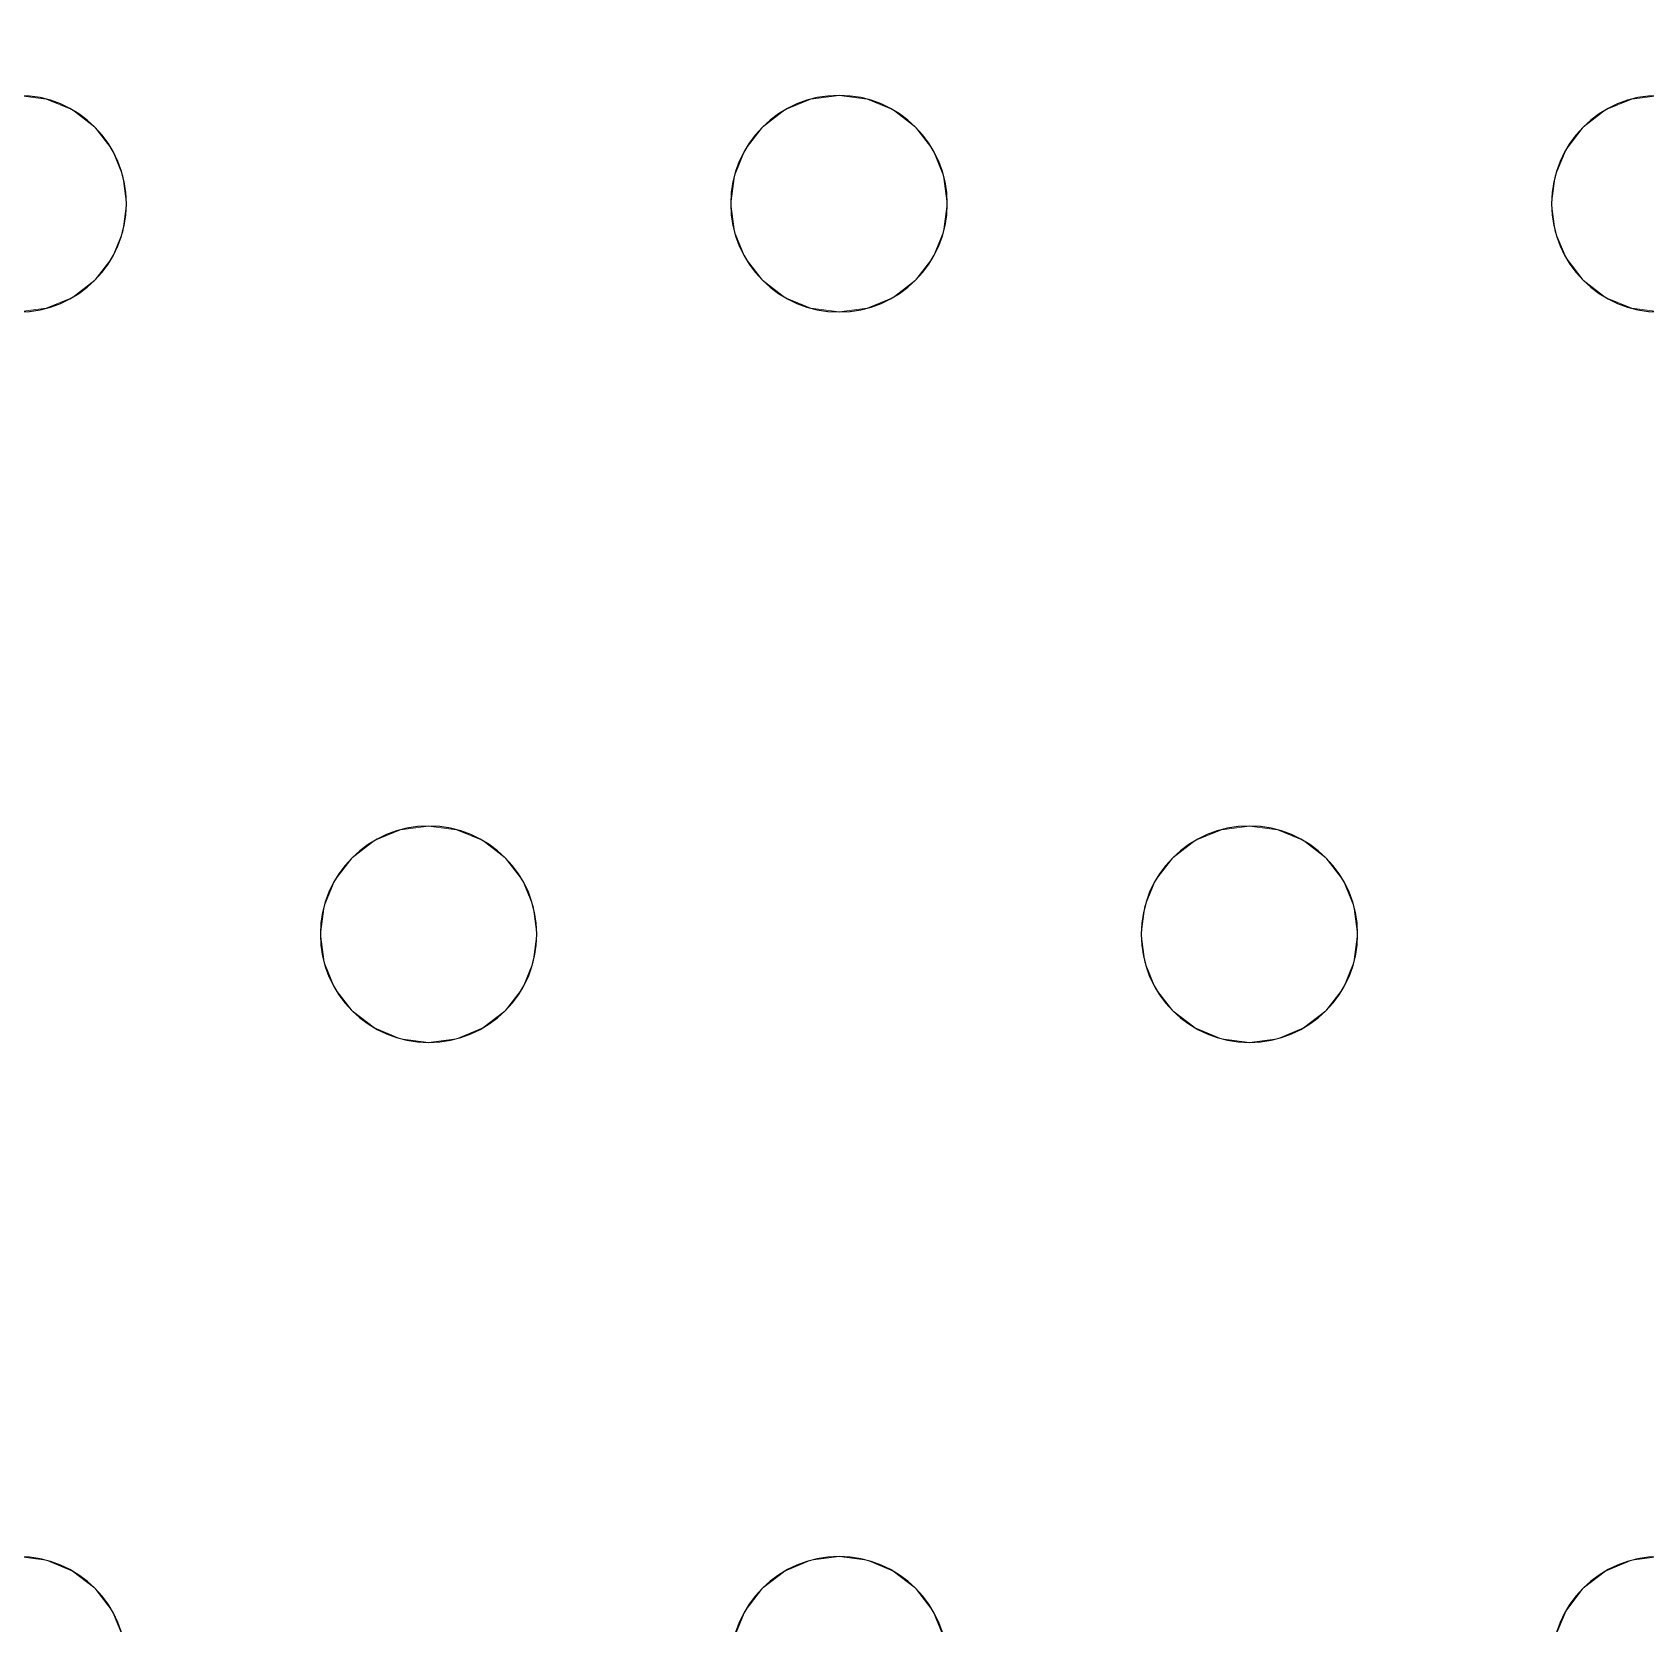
# Model space of a CAD drawing. Header units: millimetres. Extents: x -1 to 1601, y -701 to 1.
# Drawn here: x 1169.6 to 1229.3, y -150.5 to -91.7 of the extents above; entities that cross this region are included whole.
import ezdxf

# ---------------------------------------------------------------- set-up
doc = ezdxf.new("R2010")
doc.units = ezdxf.units.MM
doc.layers.add('IQ_200_3D', color=1, linetype='Continuous')
doc.layers.add('IQ_204_2D', color=7, linetype='Continuous')

msp = doc.modelspace()

# ---------------------------------------------------------------- linework, layer by layer
at = {"layer": 'IQ_200_3D', "lineweight": 18}
for points, invisible_edges in [([(122.762, -68.034, 850), (1477.238, -68.034, 850), (1477.238, -397.966, 850), (122.762, -397.966, 850)], 10), ([(122.762, -68.034, 860), (122.762, -397.966, 860), (1477.238, -397.966, 860), (1477.238, -68.034, 860)], 5), ([(1169.118, -94, 888), (1138.784, -94, 888), (845.451, -73, 888), (1475.351, -73, 888)], 11), ([(1169.118, -94, 890), (1475.351, -73, 890), (845.451, -73, 890)], 13), ([(1199.451, -94, 888), (1198.416, -94.136, 888), (1169.118, -94, 888), (1475.351, -73, 888)], 14), ([(1169.118, -94, 890), (1198.416, -94.136, 890), (1199.451, -94, 890), (1475.351, -73, 890)], 13), ([(1229.784, -94, 888), (1199.451, -94, 888), (1475.351, -73, 888), (1260.118, -94, 888)], 15), ([(1475.351, -73, 890), (1199.451, -94, 890), (1229.784, -94, 890), (1260.118, -94, 890)], 15), ([(1169.118, -94, 888), (1170.153, -94.136, 888), (1170.153, -94.136, 890), (1169.118, -94, 890)], 10), ([(1170.153, -94.136, 888), (1169.118, -94, 888), (1198.416, -94.136, 888), (1197.451, -94.536, 888)], 10), ([(1169.118, -94, 890), (1170.153, -94.136, 890), (1198.416, -94.136, 890)], 14), ([(1171.118, -94.536, 890), (1170.153, -94.136, 890), (1170.153, -94.136, 888), (1171.118, -94.536, 888)], 10), ([(1197.451, -94.536, 888), (1171.118, -94.536, 888), (1170.153, -94.136, 888)], 13), ([(1197.451, -94.536, 890), (1198.416, -94.136, 890), (1170.153, -94.136, 890), (1171.118, -94.536, 890)], 10), ([(1198.416, -94.136, 890), (1197.451, -94.536, 890), (1197.451, -94.536, 888), (1198.416, -94.136, 888)], 10), ([(1198.416, -94.136, 888), (1199.451, -94, 888), (1199.451, -94, 890), (1198.416, -94.136, 890)], 10), ([(1199.451, -94, 888), (1200.486, -94.136, 888), (1200.486, -94.136, 890), (1199.451, -94, 890)], 10), ([(1228.749, -94.136, 888), (1200.486, -94.136, 888), (1199.451, -94, 888), (1229.784, -94, 888)], 5), ([(1228.749, -94.136, 890), (1229.784, -94, 890), (1199.451, -94, 890), (1200.486, -94.136, 890)], 10), ([(1201.451, -94.536, 890), (1200.486, -94.136, 890), (1200.486, -94.136, 888), (1201.451, -94.536, 888)], 10), ([(1201.451, -94.536, 888), (1200.486, -94.136, 888), (1227.784, -94.536, 888), (1226.956, -95.172, 888)], 10), ([(1227.784, -94.536, 888), (1200.486, -94.136, 888), (1228.749, -94.136, 888)], 3), ([(1227.784, -94.536, 890), (1228.749, -94.136, 890), (1200.486, -94.136, 890), (1201.451, -94.536, 890)], 10), ([(1228.749, -94.136, 890), (1227.784, -94.536, 890), (1227.784, -94.536, 888), (1228.749, -94.136, 888)], 10), ([(1228.749, -94.136, 888), (1229.784, -94, 888), (1229.784, -94, 890), (1228.749, -94.136, 890)], 10), ([(1171.946, -95.172, 890), (1171.118, -94.536, 890), (1171.118, -94.536, 888), (1171.946, -95.172, 888)], 10), ([(1196.622, -95.172, 888), (1171.946, -95.172, 888), (1171.118, -94.536, 888), (1197.451, -94.536, 888)], 5), ([(1171.118, -94.536, 890), (1171.946, -95.172, 890), (1196.622, -95.172, 890), (1197.451, -94.536, 890)], 10), ([(1197.451, -94.536, 890), (1196.622, -95.172, 890), (1196.622, -95.172, 888), (1197.451, -94.536, 888)], 10), ([(1202.279, -95.172, 890), (1201.451, -94.536, 890), (1201.451, -94.536, 888), (1202.279, -95.172, 888)], 10), ([(1202.279, -95.172, 888), (1201.451, -94.536, 888), (1226.956, -95.172, 888), (1226.32, -96, 888)], 10), ([(1226.956, -95.172, 890), (1227.784, -94.536, 890), (1201.451, -94.536, 890), (1202.279, -95.172, 890)], 10), ([(1227.784, -94.536, 890), (1226.956, -95.172, 890), (1226.956, -95.172, 888), (1227.784, -94.536, 888)], 10), ([(1172.582, -96, 890), (1171.946, -95.172, 890), (1171.946, -95.172, 888), (1172.582, -96, 888)], 10), ([(1195.987, -96, 888), (1172.582, -96, 888), (1171.946, -95.172, 888), (1196.622, -95.172, 888)], 5), ([(1195.987, -96, 890), (1196.622, -95.172, 890), (1171.946, -95.172, 890), (1172.582, -96, 890)], 10), ([(1196.622, -95.172, 890), (1195.987, -96, 890), (1195.987, -96, 888), (1196.622, -95.172, 888)], 10), ([(1202.915, -96, 890), (1202.279, -95.172, 890), (1202.279, -95.172, 888), (1202.915, -96, 888)], 10), ([(1202.915, -96, 888), (1202.279, -95.172, 888), (1226.32, -96, 888), (1225.921, -96.965, 888)], 10), ([(1226.32, -96, 890), (1226.956, -95.172, 890), (1202.279, -95.172, 890), (1202.915, -96, 890)], 10), ([(1226.956, -95.172, 890), (1226.32, -96, 890), (1226.32, -96, 888), (1226.956, -95.172, 888)], 10), ([(1172.981, -96.965, 890), (1172.582, -96, 890), (1172.582, -96, 888), (1172.981, -96.965, 888)], 10), ([(1172.582, -96, 888), (1195.987, -96, 888), (1195.587, -96.965, 888), (1172.981, -96.965, 888)], 5), ([(1195.587, -96.965, 890), (1195.987, -96, 890), (1172.582, -96, 890), (1172.981, -96.965, 890)], 10), ([(1195.987, -96, 890), (1195.587, -96.965, 890), (1195.587, -96.965, 888), (1195.987, -96, 888)], 10), ([(1203.315, -96.965, 890), (1202.915, -96, 890), (1202.915, -96, 888), (1203.315, -96.965, 888)], 10), ([(1203.315, -96.965, 888), (1202.915, -96, 888), (1225.921, -96.965, 888), (1225.784, -98, 888)], 10), ([(1225.921, -96.965, 890), (1226.32, -96, 890), (1202.915, -96, 890), (1203.315, -96.965, 890)], 10), ([(1226.32, -96, 890), (1225.921, -96.965, 890), (1225.921, -96.965, 888), (1226.32, -96, 888)], 10), ([(1173.118, -98, 890), (1172.981, -96.965, 890), (1172.981, -96.965, 888), (1173.118, -98, 888)], 2), ([(1195.451, -98, 888), (1173.118, -98, 888), (1172.981, -96.965, 888), (1195.587, -96.965, 888)], 5), ([(1173.118, -98, 890), (1195.587, -99.035, 890), (1195.451, -98, 890), (1172.981, -96.965, 890)], 5), ([(1195.451, -98, 890), (1195.587, -96.965, 890), (1172.981, -96.965, 890)], 14), ([(1195.587, -96.965, 890), (1195.451, -98, 890), (1195.451, -98, 888), (1195.587, -96.965, 888)], 8), ([(1203.451, -98, 890), (1203.315, -96.965, 890), (1203.315, -96.965, 888), (1203.451, -98, 888)], 2), ([(1203.451, -98, 888), (1203.315, -96.965, 888), (1225.784, -98, 888)], 14), ([(1225.784, -98, 890), (1225.921, -96.965, 890), (1203.315, -96.965, 890), (1203.451, -98, 890)], 10), ([(1225.921, -96.965, 890), (1225.784, -98, 890), (1225.784, -98, 888), (1225.921, -96.965, 888)], 8), ([(1172.981, -99.035, 890), (1173.118, -98, 890), (1173.118, -98, 888), (1172.981, -99.035, 888)], 8), ([(1195.587, -99.035, 888), (1172.981, -99.035, 888), (1173.118, -98, 888), (1195.451, -98, 888)], 5), ([(1172.981, -99.035, 890), (1195.987, -100, 890), (1195.587, -99.035, 890), (1173.118, -98, 890)], 5), ([(1195.451, -98, 890), (1195.587, -99.035, 890), (1195.587, -99.035, 888), (1195.451, -98, 888)], 2), ([(1203.315, -99.035, 890), (1203.451, -98, 890), (1203.451, -98, 888), (1203.315, -99.035, 888)], 8), ([(1225.921, -99.035, 888), (1203.315, -99.035, 888), (1203.451, -98, 888), (1225.784, -98, 888)], 5), ([(1203.315, -99.035, 890), (1226.32, -100, 890), (1225.921, -99.035, 890), (1203.451, -98, 890)], 5), ([(1203.451, -98, 890), (1225.921, -99.035, 890), (1225.784, -98, 890)], 13), ([(1225.784, -98, 890), (1225.921, -99.035, 890), (1225.921, -99.035, 888), (1225.784, -98, 888)], 2), ([(1172.582, -100, 890), (1172.981, -99.035, 890), (1172.981, -99.035, 888), (1172.582, -100, 888)], 10), ([(1172.981, -99.035, 888), (1195.587, -99.035, 888), (1195.987, -100, 888), (1172.582, -100, 888)], 5), ([(1195.987, -100, 890), (1172.981, -99.035, 890), (1172.582, -100, 890)], 13), ([(1195.587, -99.035, 890), (1195.987, -100, 890), (1195.987, -100, 888), (1195.587, -99.035, 888)], 10), ([(1202.915, -100, 890), (1203.315, -99.035, 890), (1203.315, -99.035, 888), (1202.915, -100, 888)], 10), ([(1226.32, -100, 888), (1202.915, -100, 888), (1203.315, -99.035, 888), (1225.921, -99.035, 888)], 5), ([(1202.915, -100, 890), (1214.618, -121, 890), (1226.32, -100, 890), (1203.315, -99.035, 890)], 7), ([(1225.921, -99.035, 890), (1226.32, -100, 890), (1226.32, -100, 888), (1225.921, -99.035, 888)], 10), ([(1171.946, -100.828, 890), (1172.582, -100, 890), (1172.582, -100, 888), (1171.946, -100.828, 888)], 10), ([(1184.284, -121, 888), (1171.946, -100.828, 888), (1172.582, -100, 888), (1195.987, -100, 888)], 13), ([(1172.582, -100, 890), (1171.946, -100.828, 890), (1184.284, -121, 890), (1195.987, -100, 890)], 14), ([(1196.622, -100.828, 888), (1185.32, -121.136, 888), (1184.284, -121, 888), (1195.987, -100, 888)], 5), ([(1196.622, -100.828, 890), (1195.987, -100, 890), (1184.284, -121, 890)], 14), ([(1195.987, -100, 890), (1196.622, -100.828, 890), (1196.622, -100.828, 888), (1195.987, -100, 888)], 10), ([(1202.279, -100.828, 890), (1202.915, -100, 890), (1202.915, -100, 888), (1202.279, -100.828, 888)], 10), ([(1214.618, -121, 888), (1202.279, -100.828, 888), (1202.915, -100, 888), (1226.32, -100, 888)], 13), ([(1214.618, -121, 890), (1202.915, -100, 890), (1202.279, -100.828, 890), (1213.582, -121.136, 890)], 5), ([(1214.618, -121, 888), (1226.32, -100, 888), (1226.956, -100.828, 888), (1215.653, -121.136, 888)], 5), ([(1214.618, -121, 890), (1215.653, -121.136, 890), (1226.956, -100.828, 890), (1226.32, -100, 890)], 10), ([(1226.32, -100, 890), (1226.956, -100.828, 890), (1226.956, -100.828, 888), (1226.32, -100, 888)], 10), ([(1171.118, -101.464, 890), (1171.946, -100.828, 890), (1171.946, -100.828, 888), (1171.118, -101.464, 888)], 10), ([(1183.249, -121.136, 888), (1171.118, -101.464, 888), (1171.946, -100.828, 888), (1184.284, -121, 888)], 5), ([(1183.249, -121.136, 890), (1184.284, -121, 890), (1171.946, -100.828, 890), (1171.118, -101.464, 890)], 10), ([(1185.32, -121.136, 890), (1197.451, -101.464, 890), (1196.622, -100.828, 890), (1184.284, -121, 890)], 5), ([(1197.451, -101.464, 888), (1186.284, -121.536, 888), (1185.32, -121.136, 888), (1196.622, -100.828, 888)], 5), ([(1196.622, -100.828, 890), (1197.451, -101.464, 890), (1197.451, -101.464, 888), (1196.622, -100.828, 888)], 10), ([(1201.451, -101.464, 890), (1202.279, -100.828, 890), (1202.279, -100.828, 888), (1201.451, -101.464, 888)], 10), ([(1213.582, -121.136, 888), (1201.451, -101.464, 888), (1202.279, -100.828, 888), (1214.618, -121, 888)], 5), ([(1213.582, -121.136, 890), (1202.279, -100.828, 890), (1201.451, -101.464, 890), (1212.618, -121.536, 890)], 5), ([(1226.956, -100.828, 888), (1227.784, -101.464, 888), (1215.653, -121.136, 888)], 14), ([(1227.784, -101.464, 890), (1226.956, -100.828, 890), (1215.653, -121.136, 890), (1216.618, -121.536, 890)], 10), ([(1226.956, -100.828, 890), (1227.784, -101.464, 890), (1227.784, -101.464, 888), (1226.956, -100.828, 888)], 10), ([(1170.153, -101.864, 888), (1169.118, -102, 888), (1169.118, -102, 890), (1170.153, -101.864, 890)], 10), ([(1169.118, -102, 888), (1170.153, -101.864, 888), (1181.456, -122.172, 888), (1180.82, -123, 888)], 10), ([(1181.456, -122.172, 890), (1170.153, -101.864, 890), (1169.118, -102, 890)], 13), ([(1170.153, -101.864, 890), (1171.118, -101.464, 890), (1171.118, -101.464, 888), (1170.153, -101.864, 888)], 10), ([(1182.284, -121.536, 888), (1181.456, -122.172, 888), (1170.153, -101.864, 888), (1171.118, -101.464, 888)], 10), ([(1170.153, -101.864, 890), (1181.456, -122.172, 890), (1182.284, -121.536, 890), (1171.118, -101.464, 890)], 5), ([(1182.284, -121.536, 888), (1171.118, -101.464, 888), (1183.249, -121.136, 888)], 3), ([(1183.249, -121.136, 890), (1171.118, -101.464, 890), (1182.284, -121.536, 890)], 3), ([(1186.284, -121.536, 890), (1198.416, -101.864, 890), (1197.451, -101.464, 890), (1185.32, -121.136, 890)], 5), ([(1198.416, -101.864, 888), (1187.113, -122.172, 888), (1186.284, -121.536, 888), (1197.451, -101.464, 888)], 5), ([(1187.113, -122.172, 890), (1198.416, -101.864, 890), (1186.284, -121.536, 890)], 3), ([(1199.451, -102, 888), (1187.748, -123, 888), (1187.113, -122.172, 888), (1198.416, -101.864, 888)], 5), ([(1199.451, -102, 890), (1198.416, -101.864, 890), (1187.113, -122.172, 890), (1187.748, -123, 890)], 10), ([(1197.451, -101.464, 890), (1198.416, -101.864, 890), (1198.416, -101.864, 888), (1197.451, -101.464, 888)], 10), ([(1199.451, -102, 888), (1198.416, -101.864, 888), (1198.416, -101.864, 890), (1199.451, -102, 890)], 10), ([(1200.486, -101.864, 888), (1199.451, -102, 888), (1199.451, -102, 890), (1200.486, -101.864, 890)], 10), ([(1211.789, -122.172, 888), (1199.451, -102, 888), (1200.486, -101.864, 888), (1212.618, -121.536, 888)], 5), ([(1199.451, -102, 890), (1211.789, -122.172, 890), (1200.486, -101.864, 890)], 3), ([(1200.486, -101.864, 890), (1201.451, -101.464, 890), (1201.451, -101.464, 888), (1200.486, -101.864, 888)], 10), ([(1201.451, -101.464, 888), (1213.582, -121.136, 888), (1212.618, -121.536, 888), (1200.486, -101.864, 888)], 5), ([(1212.618, -121.536, 890), (1201.451, -101.464, 890), (1200.486, -101.864, 890), (1211.789, -122.172, 890)], 5), ([(1227.784, -101.464, 888), (1228.749, -101.864, 888), (1216.618, -121.536, 888), (1215.653, -121.136, 888)], 10), ([(1228.749, -101.864, 890), (1227.784, -101.464, 890), (1216.618, -121.536, 890), (1217.446, -122.172, 890)], 10), ([(1228.749, -101.864, 888), (1229.784, -102, 888), (1217.446, -122.172, 888), (1216.618, -121.536, 888)], 10), ([(1217.446, -122.172, 890), (1218.082, -123, 890), (1229.784, -102, 890), (1228.749, -101.864, 890)], 10), ([(1227.784, -101.464, 890), (1228.749, -101.864, 890), (1228.749, -101.864, 888), (1227.784, -101.464, 888)], 10), ([(1229.784, -102, 888), (1228.749, -101.864, 888), (1228.749, -101.864, 890), (1229.784, -102, 890)], 10), ([(1169.118, -102, 888), (1180.82, -123, 888), (1157.415, -123, 888), (1156.779, -122.172, 888)], 11), ([(1180.82, -123, 890), (1181.456, -122.172, 890), (1169.118, -102, 890), (1157.415, -123, 890)], 14), ([(1211.153, -123, 888), (1187.748, -123, 888), (1199.451, -102, 888), (1211.789, -122.172, 888)], 7), ([(1199.451, -102, 890), (1187.748, -123, 890), (1211.153, -123, 890), (1211.789, -122.172, 890)], 11), ([(1229.784, -102, 888), (1241.487, -123, 888), (1218.082, -123, 888), (1217.446, -122.172, 888)], 11), ([(1218.082, -123, 890), (1241.087, -123.965, 890), (1241.487, -123, 890), (1229.784, -102, 890)], 13), ([(1183.249, -121.136, 888), (1184.284, -121, 888), (1184.284, -121, 890), (1183.249, -121.136, 890)], 10), ([(1184.284, -121, 888), (1185.32, -121.136, 888), (1185.32, -121.136, 890), (1184.284, -121, 890)], 10), ([(1213.582, -121.136, 888), (1214.618, -121, 888), (1214.618, -121, 890), (1213.582, -121.136, 890)], 10), ([(1214.618, -121, 888), (1215.653, -121.136, 888), (1215.653, -121.136, 890), (1214.618, -121, 890)], 10), ([(1182.284, -121.536, 890), (1181.456, -122.172, 890), (1181.456, -122.172, 888), (1182.284, -121.536, 888)], 10), ([(1183.249, -121.136, 890), (1182.284, -121.536, 890), (1182.284, -121.536, 888), (1183.249, -121.136, 888)], 10), ([(1186.284, -121.536, 890), (1185.32, -121.136, 890), (1185.32, -121.136, 888), (1186.284, -121.536, 888)], 10), ([(1187.113, -122.172, 890), (1186.284, -121.536, 890), (1186.284, -121.536, 888), (1187.113, -122.172, 888)], 10), ([(1212.618, -121.536, 890), (1211.789, -122.172, 890), (1211.789, -122.172, 888), (1212.618, -121.536, 888)], 10), ([(1213.582, -121.136, 890), (1212.618, -121.536, 890), (1212.618, -121.536, 888), (1213.582, -121.136, 888)], 10), ([(1216.618, -121.536, 890), (1215.653, -121.136, 890), (1215.653, -121.136, 888), (1216.618, -121.536, 888)], 10), ([(1217.446, -122.172, 890), (1216.618, -121.536, 890), (1216.618, -121.536, 888), (1217.446, -122.172, 888)], 10), ([(1181.456, -122.172, 890), (1180.82, -123, 890), (1180.82, -123, 888), (1181.456, -122.172, 888)], 10), ([(1187.748, -123, 890), (1187.113, -122.172, 890), (1187.113, -122.172, 888), (1187.748, -123, 888)], 10), ([(1211.789, -122.172, 890), (1211.153, -123, 890), (1211.153, -123, 888), (1211.789, -122.172, 888)], 10), ([(1218.082, -123, 890), (1217.446, -122.172, 890), (1217.446, -122.172, 888), (1218.082, -123, 888)], 10), ([(1180.421, -123.965, 888), (1157.815, -123.965, 888), (1157.415, -123, 888), (1180.82, -123, 888)], 5), ([(1180.82, -123, 890), (1157.415, -123, 890), (1180.421, -123.965, 890)], 3), ([(1157.815, -123.965, 890), (1180.284, -125, 890), (1180.421, -123.965, 890), (1157.415, -123, 890)], 5), ([(1180.82, -123, 890), (1180.421, -123.965, 890), (1180.421, -123.965, 888), (1180.82, -123, 888)], 10), ([(1188.148, -123.965, 890), (1187.748, -123, 890), (1187.748, -123, 888), (1188.148, -123.965, 888)], 10), ([(1187.748, -123, 888), (1211.153, -123, 888), (1210.754, -123.965, 888), (1188.148, -123.965, 888)], 5), ([(1210.754, -123.965, 890), (1211.153, -123, 890), (1187.748, -123, 890), (1188.148, -123.965, 890)], 10), ([(1211.153, -123, 890), (1210.754, -123.965, 890), (1210.754, -123.965, 888), (1211.153, -123, 888)], 10), ([(1218.481, -123.965, 890), (1218.082, -123, 890), (1218.082, -123, 888), (1218.481, -123.965, 888)], 10), ([(1241.087, -123.965, 888), (1218.481, -123.965, 888), (1218.082, -123, 888), (1241.487, -123, 888)], 5), ([(1241.087, -123.965, 890), (1218.082, -123, 890), (1218.481, -123.965, 890), (1240.951, -125, 890)], 5), ([(1157.951, -125, 888), (1157.815, -123.965, 888), (1180.284, -125, 888), (1180.421, -126.035, 888)], 10), ([(1157.815, -123.965, 888), (1180.421, -123.965, 888), (1180.284, -125, 888)], 13), ([(1157.951, -125, 890), (1180.421, -126.035, 890), (1180.284, -125, 890), (1157.815, -123.965, 890)], 5), ([(1180.421, -123.965, 890), (1180.284, -125, 890), (1180.284, -125, 888), (1180.421, -123.965, 888)], 8), ([(1188.284, -125, 890), (1188.148, -123.965, 890), (1188.148, -123.965, 888), (1188.284, -125, 888)], 2), ([(1210.618, -125, 888), (1188.284, -125, 888), (1188.148, -123.965, 888), (1210.754, -123.965, 888)], 5), ([(1188.148, -123.965, 890), (1188.284, -125, 890), (1210.618, -125, 890), (1210.754, -123.965, 890)], 10), ([(1210.754, -123.965, 890), (1210.618, -125, 890), (1210.618, -125, 888), (1210.754, -123.965, 888)], 8), ([(1218.618, -125, 890), (1218.481, -123.965, 890), (1218.481, -123.965, 888), (1218.618, -125, 888)], 2), ([(1218.481, -123.965, 888), (1241.087, -123.965, 888), (1240.951, -125, 888), (1218.618, -125, 888)], 5), ([(1218.618, -125, 890), (1241.087, -126.035, 890), (1240.951, -125, 890), (1218.481, -123.965, 890)], 5), ([(1157.815, -126.035, 888), (1157.951, -125, 888), (1180.421, -126.035, 888), (1180.82, -127, 888)], 10), ([(1180.421, -126.035, 890), (1157.951, -125, 890), (1157.815, -126.035, 890)], 13), ([(1180.284, -125, 890), (1180.421, -126.035, 890), (1180.421, -126.035, 888), (1180.284, -125, 888)], 2), ([(1188.148, -126.035, 890), (1188.284, -125, 890), (1188.284, -125, 888), (1188.148, -126.035, 888)], 8), ([(1188.284, -125, 888), (1210.618, -125, 888), (1210.754, -126.035, 888), (1188.148, -126.035, 888)], 5), ([(1210.754, -126.035, 890), (1210.618, -125, 890), (1188.284, -125, 890), (1188.148, -126.035, 890)], 10), ([(1210.618, -125, 890), (1210.754, -126.035, 890), (1210.754, -126.035, 888), (1210.618, -125, 888)], 2), ([(1218.481, -126.035, 890), (1218.618, -125, 890), (1218.618, -125, 888), (1218.481, -126.035, 888)], 8), ([(1241.087, -126.035, 888), (1218.481, -126.035, 888), (1218.618, -125, 888), (1240.951, -125, 888)], 5), ([(1241.087, -126.035, 890), (1218.618, -125, 890), (1218.481, -126.035, 890), (1241.487, -127, 890)], 5), ([(1157.415, -127, 888), (1157.815, -126.035, 888), (1180.82, -127, 888), (1169.118, -148, 888)], 14), ([(1180.82, -127, 890), (1180.421, -126.035, 890), (1157.815, -126.035, 890), (1157.415, -127, 890)], 10), ([(1180.421, -126.035, 890), (1180.82, -127, 890), (1180.82, -127, 888), (1180.421, -126.035, 888)], 10), ([(1187.748, -127, 890), (1188.148, -126.035, 890), (1188.148, -126.035, 888), (1187.748, -127, 888)], 10), ([(1211.153, -127, 888), (1199.451, -148, 888), (1187.748, -127, 888), (1188.148, -126.035, 888)], 11), ([(1187.748, -127, 890), (1199.451, -148, 890), (1211.153, -127, 890), (1188.148, -126.035, 890)], 7), ([(1188.148, -126.035, 888), (1210.754, -126.035, 888), (1211.153, -127, 888)], 13), ([(1211.153, -127, 890), (1210.754, -126.035, 890), (1188.148, -126.035, 890)], 14), ([(1210.754, -126.035, 890), (1211.153, -127, 890), (1211.153, -127, 888), (1210.754, -126.035, 888)], 10), ([(1218.082, -127, 890), (1218.481, -126.035, 890), (1218.481, -126.035, 888), (1218.082, -127, 888)], 10), ([(1218.082, -127, 888), (1218.481, -126.035, 888), (1241.487, -127, 888), (1229.784, -148, 888)], 14), ([(1241.487, -127, 890), (1218.481, -126.035, 890), (1218.082, -127, 890), (1229.784, -148, 890)], 13), ([(1241.087, -126.035, 888), (1241.487, -127, 888), (1218.481, -126.035, 888)], 14), ([(1169.118, -148, 890), (1181.456, -127.828, 890), (1180.82, -127, 890), (1157.415, -127, 890)], 13), ([(1181.456, -127.828, 888), (1170.153, -148.136, 888), (1169.118, -148, 888), (1180.82, -127, 888)], 5), ([(1180.82, -127, 890), (1181.456, -127.828, 890), (1181.456, -127.828, 888), (1180.82, -127, 888)], 10), ([(1187.113, -127.828, 890), (1187.748, -127, 890), (1187.748, -127, 888), (1187.113, -127.828, 888)], 10), ([(1187.113, -127.828, 888), (1187.748, -127, 888), (1199.451, -148, 888), (1198.416, -148.136, 888)], 10), ([(1199.451, -148, 890), (1187.748, -127, 890), (1187.113, -127.828, 890), (1198.416, -148.136, 890)], 5), ([(1211.789, -127.828, 888), (1200.486, -148.136, 888), (1199.451, -148, 888), (1211.153, -127, 888)], 5), ([(1211.789, -127.828, 890), (1211.153, -127, 890), (1199.451, -148, 890), (1200.486, -148.136, 890)], 10), ([(1211.153, -127, 890), (1211.789, -127.828, 890), (1211.789, -127.828, 888), (1211.153, -127, 888)], 10), ([(1217.446, -127.828, 890), (1218.082, -127, 890), (1218.082, -127, 888), (1217.446, -127.828, 888)], 10), ([(1217.446, -127.828, 888), (1218.082, -127, 888), (1229.784, -148, 888), (1228.749, -148.136, 888)], 10), ([(1217.446, -127.828, 890), (1228.749, -148.136, 890), (1229.784, -148, 890), (1218.082, -127, 890)], 5), ([(1181.456, -127.828, 890), (1169.118, -148, 890), (1170.153, -148.136, 890)], 13), ([(1182.284, -128.464, 888), (1170.153, -148.136, 888), (1181.456, -127.828, 888)], 3), ([(1182.284, -128.464, 890), (1181.456, -127.828, 890), (1170.153, -148.136, 890), (1171.118, -148.536, 890)], 10), ([(1181.456, -127.828, 890), (1182.284, -128.464, 890), (1182.284, -128.464, 888), (1181.456, -127.828, 888)], 10), ([(1186.284, -128.464, 890), (1187.113, -127.828, 890), (1187.113, -127.828, 888), (1186.284, -128.464, 888)], 10), ([(1186.284, -128.464, 888), (1187.113, -127.828, 888), (1198.416, -148.136, 888), (1197.451, -148.536, 888)], 10), ([(1198.416, -148.136, 890), (1187.113, -127.828, 890), (1186.284, -128.464, 890), (1197.451, -148.536, 890)], 5), ([(1212.618, -128.464, 888), (1201.451, -148.536, 888), (1200.486, -148.136, 888), (1211.789, -127.828, 888)], 5), ([(1212.618, -128.464, 890), (1211.789, -127.828, 890), (1200.486, -148.136, 890), (1201.451, -148.536, 890)], 10), ([(1211.789, -127.828, 890), (1212.618, -128.464, 890), (1212.618, -128.464, 888), (1211.789, -127.828, 888)], 10), ([(1216.618, -128.464, 890), (1217.446, -127.828, 890), (1217.446, -127.828, 888), (1216.618, -128.464, 888)], 10), ([(1216.618, -128.464, 888), (1217.446, -127.828, 888), (1228.749, -148.136, 888), (1227.784, -148.536, 888)], 10), ([(1228.749, -148.136, 890), (1217.446, -127.828, 890), (1216.618, -128.464, 890), (1227.784, -148.536, 890)], 5), ([(1182.284, -128.464, 888), (1183.249, -128.864, 888), (1171.118, -148.536, 888), (1170.153, -148.136, 888)], 10), ([(1183.249, -128.864, 890), (1182.284, -128.464, 890), (1171.118, -148.536, 890), (1171.946, -149.172, 890)], 10), ([(1182.284, -128.464, 890), (1183.249, -128.864, 890), (1183.249, -128.864, 888), (1182.284, -128.464, 888)], 10), ([(1185.32, -128.864, 890), (1186.284, -128.464, 890), (1186.284, -128.464, 888), (1185.32, -128.864, 888)], 10), ([(1185.32, -128.864, 888), (1186.284, -128.464, 888), (1197.451, -148.536, 888), (1196.622, -149.172, 888)], 10), ([(1197.451, -148.536, 890), (1186.284, -128.464, 890), (1185.32, -128.864, 890), (1196.622, -149.172, 890)], 5), ([(1213.582, -128.864, 888), (1201.451, -148.536, 888), (1212.618, -128.464, 888)], 3), ([(1213.582, -128.864, 890), (1212.618, -128.464, 890), (1201.451, -148.536, 890)], 14), ([(1212.618, -128.464, 890), (1213.582, -128.864, 890), (1213.582, -128.864, 888), (1212.618, -128.464, 888)], 10), ([(1215.653, -128.864, 890), (1216.618, -128.464, 890), (1216.618, -128.464, 888), (1215.653, -128.864, 888)], 10), ([(1215.653, -128.864, 888), (1216.618, -128.464, 888), (1227.784, -148.536, 888), (1226.956, -149.172, 888)], 10), ([(1227.784, -148.536, 890), (1216.618, -128.464, 890), (1215.653, -128.864, 890)], 13), ([(1171.118, -148.536, 888), (1183.249, -128.864, 888), (1171.946, -149.172, 888)], 3), ([(1171.946, -149.172, 888), (1183.249, -128.864, 888), (1184.284, -129, 888), (1172.582, -150, 888)], 5), ([(1184.284, -129, 890), (1183.249, -128.864, 890), (1171.946, -149.172, 890), (1172.582, -150, 890)], 10), ([(1172.582, -150, 888), (1184.284, -129, 888), (1195.987, -150, 888)], 15), ([(1184.284, -129, 890), (1172.582, -150, 890), (1195.987, -150, 890), (1196.622, -149.172, 890)], 11), ([(1184.284, -129, 888), (1183.249, -128.864, 888), (1183.249, -128.864, 890), (1184.284, -129, 890)], 10), ([(1185.32, -128.864, 888), (1184.284, -129, 888), (1184.284, -129, 890), (1185.32, -128.864, 890)], 10), ([(1184.284, -129, 888), (1185.32, -128.864, 888), (1196.622, -149.172, 888), (1195.987, -150, 888)], 10), ([(1196.622, -149.172, 890), (1185.32, -128.864, 890), (1184.284, -129, 890)], 13), ([(1202.279, -149.172, 888), (1201.451, -148.536, 888), (1213.582, -128.864, 888), (1214.618, -129, 888)], 10), ([(1202.279, -149.172, 890), (1214.618, -129, 890), (1213.582, -128.864, 890), (1201.451, -148.536, 890)], 5), ([(1202.915, -150, 888), (1202.279, -149.172, 888), (1214.618, -129, 888), (1226.32, -150, 888)], 14), ([(1202.915, -150, 890), (1214.618, -129, 890), (1202.279, -149.172, 890)], 3), ([(1214.618, -129, 890), (1202.915, -150, 890), (1226.32, -150, 890), (1226.956, -149.172, 890)], 11), ([(1214.618, -129, 888), (1213.582, -128.864, 888), (1213.582, -128.864, 890), (1214.618, -129, 890)], 10), ([(1215.653, -128.864, 888), (1214.618, -129, 888), (1214.618, -129, 890), (1215.653, -128.864, 890)], 10), ([(1214.618, -129, 888), (1215.653, -128.864, 888), (1226.956, -149.172, 888), (1226.32, -150, 888)], 10), ([(1215.653, -128.864, 890), (1214.618, -129, 890), (1226.956, -149.172, 890), (1227.784, -148.536, 890)], 10), ([(1169.118, -148, 888), (1170.153, -148.136, 888), (1170.153, -148.136, 890), (1169.118, -148, 890)], 10), ([(1171.118, -148.536, 890), (1170.153, -148.136, 890), (1170.153, -148.136, 888), (1171.118, -148.536, 888)], 10), ([(1198.416, -148.136, 890), (1197.451, -148.536, 890), (1197.451, -148.536, 888), (1198.416, -148.136, 888)], 10), ([(1198.416, -148.136, 888), (1199.451, -148, 888), (1199.451, -148, 890), (1198.416, -148.136, 890)], 10), ([(1199.451, -148, 888), (1200.486, -148.136, 888), (1200.486, -148.136, 890), (1199.451, -148, 890)], 10), ([(1201.451, -148.536, 890), (1200.486, -148.136, 890), (1200.486, -148.136, 888), (1201.451, -148.536, 888)], 10), ([(1228.749, -148.136, 890), (1227.784, -148.536, 890), (1227.784, -148.536, 888), (1228.749, -148.136, 888)], 10), ([(1228.749, -148.136, 888), (1229.784, -148, 888), (1229.784, -148, 890), (1228.749, -148.136, 890)], 10), ([(1171.946, -149.172, 890), (1171.118, -148.536, 890), (1171.118, -148.536, 888), (1171.946, -149.172, 888)], 10), ([(1197.451, -148.536, 890), (1196.622, -149.172, 890), (1196.622, -149.172, 888), (1197.451, -148.536, 888)], 10), ([(1202.279, -149.172, 890), (1201.451, -148.536, 890), (1201.451, -148.536, 888), (1202.279, -149.172, 888)], 10), ([(1227.784, -148.536, 890), (1226.956, -149.172, 890), (1226.956, -149.172, 888), (1227.784, -148.536, 888)], 10), ([(1172.582, -150, 890), (1171.946, -149.172, 890), (1171.946, -149.172, 888), (1172.582, -150, 888)], 10), ([(1196.622, -149.172, 890), (1195.987, -150, 890), (1195.987, -150, 888), (1196.622, -149.172, 888)], 10), ([(1202.915, -150, 890), (1202.279, -149.172, 890), (1202.279, -149.172, 888), (1202.915, -150, 888)], 10), ([(1226.956, -149.172, 890), (1226.32, -150, 890), (1226.32, -150, 888), (1226.956, -149.172, 888)], 10), ([(1172.981, -150.965, 890), (1172.582, -150, 890), (1172.582, -150, 888), (1172.981, -150.965, 888)], 10), ([(1195.587, -150.965, 888), (1172.981, -150.965, 888), (1172.582, -150, 888), (1195.987, -150, 888)], 5), ([(1172.582, -150, 890), (1172.981, -150.965, 890), (1195.587, -150.965, 890), (1195.987, -150, 890)], 10), ([(1195.987, -150, 890), (1195.587, -150.965, 890), (1195.587, -150.965, 888), (1195.987, -150, 888)], 10), ([(1203.315, -150.965, 890), (1202.915, -150, 890), (1202.915, -150, 888), (1203.315, -150.965, 888)], 10), ([(1225.921, -150.965, 888), (1203.315, -150.965, 888), (1202.915, -150, 888), (1226.32, -150, 888)], 5), ([(1225.921, -150.965, 890), (1226.32, -150, 890), (1202.915, -150, 890), (1203.315, -150.965, 890)], 10), ([(1226.32, -150, 890), (1225.921, -150.965, 890), (1225.921, -150.965, 888), (1226.32, -150, 888)], 10)]:
    msp.add_3dface(points, dxfattribs=dict(at, invisible_edges=invisible_edges))
at = {"layer": 'IQ_204_2D'}
for centre, start, end in [((1169.118, -98), 360, 180), ((1199.451, -98), 360, 180), ((1229.784, -98), 360, 180), ((1169.118, -98), 180, 360), ((1199.451, -98), 180, 360), ((1229.784, -98), 180, 360), ((1184.284, -125), 360, 180), ((1214.618, -125), 0, 180), ((1184.284, -125), 180, 360), ((1214.618, -125), 180, 360), ((1169.118, -152), 0, 180), ((1199.451, -152), 360, 180), ((1229.784, -152), 0, 180)]:
    msp.add_arc(centre, 4, start, end, dxfattribs=at)

# ---------------------------------------------------------------- meshes
at = {"layer": 'IQ_200_3D', "lineweight": 18}
mesh = msp.add_polyface(dxfattribs=at)
corners = [(1600, 0, 850), (1600, -700, 850), (0, -700, 850), (0, 0, 850), (1210.5, -594, 850), (1211.556, -602.023, 850), (1214.653, -609.5, 850), (1219.58, -615.92, 850), (1226, -620.847, 850), (1233.477, -623.944, 850), (1241.5, -625, 850), (1459.5, -625, 850), (1467.523, -623.944, 850), (1475, -620.847, 850), (1481.42, -615.92, 850), (1486.347, -609.5, 850), (1489.444, -602.023, 850), (1490.5, -594, 850), (1490.5, -476, 850), (1489.444, -467.977, 850), (1486.347, -460.5, 850), (1481.42, -454.08, 850), (1475, -449.153, 850), (1467.523, -446.056, 850), (1459.5, -445, 850), (1241.5, -445, 850), (1233.477, -446.056, 850), (1226, -449.153, 850), (1219.58, -454.08, 850), (1214.653, -460.5, 850), (1211.556, -467.977, 850), (1210.5, -476, 850), (1477.5, -68.034, 850), (122.5, -68.034, 850), (110.412, -69.625, 850), (99.148, -74.291, 850), (89.475, -81.713, 850), (82.053, -91.386, 850), (77.388, -102.65, 850), (75.796, -114.738, 850), (75.796, -351.262, 850), (77.388, -363.35, 850), (82.053, -374.614, 850), (89.475, -384.287, 850), (99.148, -391.709, 850), (110.412, -396.375, 850), (122.5, -397.966, 850), (1477.5, -397.966, 850), (1489.588, -396.375, 850), (1500.852, -391.709, 850), (1510.525, -384.287, 850), (1517.947, -374.614, 850), (1522.612, -363.35, 850), (1524.204, -351.262, 850), (1524.204, -114.738, 850), (1522.612, -102.65, 850), (1517.947, -91.386, 850), (1510.525, -81.713, 850), (1500.852, -74.291, 850), (1489.588, -69.625, 850)]
mesh.append_faces([[corners[k] for k in face] for face in [(37, 3, 36), (35, 3, 34), (4, 46, 31), (31, 46, 30), (55, 0, 54), (16, 1, 15), (14, 1, 13), (21, 49, 20), (11, 1, 10)]], dxfattribs={"vtx0": -1, "vtx1": -1})
mesh.append_faces([[corners[k] for k in face] for face in [(3, 37, 38), (3, 38, 39), (3, 39, 40, 2), (2, 40, 41), (46, 4, 5), (2, 6, 7), (46, 29, 30), (46, 28, 29), (26, 46, 47, 25), (46, 26, 27), (0, 59, 32, 3), (20, 49, 50, 19), (47, 24, 25), (0, 55, 56), (1, 52, 53), (19, 50, 51, 18), (1, 16, 17)]], dxfattribs={"vtx0": -1, "vtx2": -1})
mesh.append_faces([[corners[k] for k in face] for face in [(2, 45, 46, 5), (1, 17, 18, 51)]], dxfattribs={"vtx0": -1, "vtx2": -1, "vtx3": -1})
mesh.append_faces([[corners[k] for k in face] for face in [(41, 42, 2), (35, 36, 3), (33, 34, 3, 32), (43, 44, 2), (44, 45, 2), (42, 43, 2), (5, 6, 2), (27, 28, 46), (7, 8, 2), (8, 9, 2), (58, 59, 0), (56, 57, 0), (57, 58, 0), (51, 52, 1), (23, 24, 47), (11, 12, 1), (12, 13, 1), (14, 15, 1)]], dxfattribs={"vtx1": -1, "vtx2": -1})
mesh.append_faces([[corners[k] for k in face] for face in [(1, 2, 9, 10), (47, 48, 22, 23), (48, 49, 21, 22), (53, 54, 0, 1)]], dxfattribs={"vtx1": -1, "vtx3": -1})
mesh = msp.add_polyface(dxfattribs=at)
corners = [(1600, -700, 900), (1600, -23, 900), (0, -23, 900), (0, -700, 900), (90, -35.113, 900), (1510, -35.113, 900), (1529.382, -37.665, 900), (1547.443, -45.146, 900), (1562.953, -57.047, 900), (1574.854, -72.557, 900), (1582.335, -90.618, 900), (1584.887, -110, 900), (1584.887, -610, 900), (1582.335, -629.382, 900), (1574.854, -647.443, 900), (1562.953, -662.953, 900), (1547.443, -674.854, 900), (1529.382, -682.335, 900), (1510, -684.887, 900), (90, -684.887, 900), (70.618, -682.335, 900), (52.557, -674.854, 900), (37.047, -662.953, 900), (25.146, -647.443, 900), (17.665, -629.382, 900), (15.113, -610, 900), (15.113, -110, 900), (17.665, -90.618, 900), (25.146, -72.557, 900), (37.047, -57.047, 900), (52.557, -45.146, 900), (70.618, -37.665, 900)]
mesh.append_faces([[corners[k] for k in face] for face in [(9, 1, 8), (14, 0, 13), (31, 2, 30), (28, 2, 27), (21, 3, 20), (23, 3, 22)]], dxfattribs={"vtx0": -1, "vtx1": -1})
mesh.append_faces([[corners[k] for k in face] for face in [(1, 9, 10), (1, 11, 12, 0), (0, 14, 15), (0, 18, 19), (2, 28, 29), (3, 23, 24)]], dxfattribs={"vtx0": -1, "vtx2": -1})
mesh.append_faces([[corners[k] for k in face] for face in [(10, 11, 1), (5, 6, 1), (7, 8, 1), (6, 7, 1), (12, 13, 0), (15, 16, 0), (17, 18, 0), (16, 17, 0), (31, 4, 2), (29, 30, 2), (26, 27, 2), (21, 22, 3), (24, 25, 3)]], dxfattribs={"vtx1": -1, "vtx2": -1})
mesh.append_faces([[corners[k] for k in face] for face in [(4, 5, 1, 2), (25, 26, 2, 3), (19, 20, 3, 0)]], dxfattribs={"vtx1": -1, "vtx3": -1})
mesh = msp.add_polyface(dxfattribs=at)
corners = [(1510, -48.392, 890), (90, -48.392, 890), (66.424, -53.082, 890), (46.437, -66.437, 890), (33.082, -86.424, 890), (28.392, -110, 890), (28.392, -610, 890), (33.082, -633.576, 890), (46.437, -653.563, 890), (66.424, -666.918, 890), (90, -671.608, 890), (1510, -671.608, 890), (1533.576, -666.918, 890), (1553.563, -653.563, 890), (1566.918, -633.576, 890), (1571.608, -610, 890), (1571.608, -110, 890), (1566.918, -86.424, 890), (1553.563, -66.437, 890), (1533.576, -53.082, 890), (122.5, -418.034, 890), (1477.5, -418.034, 890), (1489.656, -419.634, 890), (1500.983, -424.326, 890), (1510.71, -431.79, 890), (1518.174, -441.517, 890), (1522.866, -452.844, 890), (1524.466, -465, 890), (1524.466, -605, 890), (1522.866, -617.156, 890), (1518.174, -628.483, 890), (1510.71, -638.21, 890), (1500.983, -645.674, 890), (1489.656, -650.366, 890), (1477.5, -651.966, 890), (122.5, -651.966, 890), (110.344, -650.366, 890), (99.017, -645.674, 890), (89.29, -638.21, 890), (81.826, -628.483, 890), (77.134, -617.156, 890), (75.534, -605, 890), (75.534, -465, 890), (77.134, -452.844, 890), (81.826, -441.517, 890), (89.29, -431.79, 890), (99.017, -424.326, 890), (110.344, -419.634, 890), (122.5, -68.034, 890), (1477.5, -68.034, 890), (1489.588, -69.625, 890), (1500.852, -74.291, 890), (1510.525, -81.713, 890), (1517.947, -91.386, 890), (1522.612, -102.65, 890), (1524.204, -114.738, 890), (1524.204, -351.262, 890), (1522.612, -363.35, 890), (1517.947, -374.614, 890), (1510.525, -384.287, 890), (1500.852, -391.709, 890), (1489.588, -396.375, 890), (1477.5, -397.966, 890), (122.5, -397.966, 890), (110.412, -396.375, 890), (99.148, -391.709, 890), (89.475, -384.287, 890), (82.053, -374.614, 890), (77.388, -363.35, 890), (75.796, -351.262, 890), (75.796, -114.738, 890), (77.388, -102.65, 890), (82.053, -91.386, 890), (89.475, -81.713, 890), (99.148, -74.291, 890), (110.412, -69.625, 890)]
mesh.append_faces([[corners[k] for k in face] for face in [(65, 47, 64), (75, 1, 74), (71, 5, 70), (73, 2, 72)]], dxfattribs={"vtx0": -1, "vtx1": -1})
mesh.append_faces([[corners[k] for k in face] for face in [(15, 28, 29, 14), (11, 32, 33), (16, 55, 56, 15), (54, 17, 18, 53), (53, 18, 19, 52), (52, 19, 0, 51), (0, 50, 51), (10, 37, 38, 9), (64, 47, 20, 63), (8, 39, 40, 7), (39, 8, 9, 38), (69, 42, 43), (1, 75, 48, 0), (3, 71, 72, 2)]], dxfattribs={"vtx0": -1, "vtx2": -1})
mesh.append_faces([[corners[k] for k in face] for face in [(6, 41, 42, 69)]], dxfattribs={"vtx0": -1, "vtx2": -1, "vtx3": -1})
mesh.append_faces([[corners[k] for k in face] for face in [(11, 33, 34, 35), (71, 3, 4, 5)]], dxfattribs={"vtx0": -1, "vtx3": -1})
mesh.append_faces([[corners[k] for k in face] for face in [(49, 50, 0, 48), (36, 37, 10)]], dxfattribs={"vtx1": -1, "vtx2": -1})
mesh.append_faces([[corners[k] for k in face] for face in [(27, 28, 15, 56)]], dxfattribs={"vtx1": -1, "vtx2": -1, "vtx3": -1})
mesh.append_faces([[corners[k] for k in face] for face in [(13, 14, 29, 30), (12, 13, 30, 31), (26, 27, 56, 57), (31, 32, 11, 12), (24, 25, 58, 59), (21, 22, 61, 62), (22, 23, 60, 61), (23, 24, 59, 60), (25, 26, 57, 58), (54, 55, 16, 17), (20, 21, 62, 63), (35, 36, 10, 11), (45, 46, 66, 67), (46, 47, 65, 66), (6, 7, 40, 41), (43, 44, 68, 69), (44, 45, 67, 68), (73, 74, 1, 2), (69, 70, 5, 6)]], dxfattribs={"vtx1": -1, "vtx3": -1})

doc.saveas('drawing.dxf')
